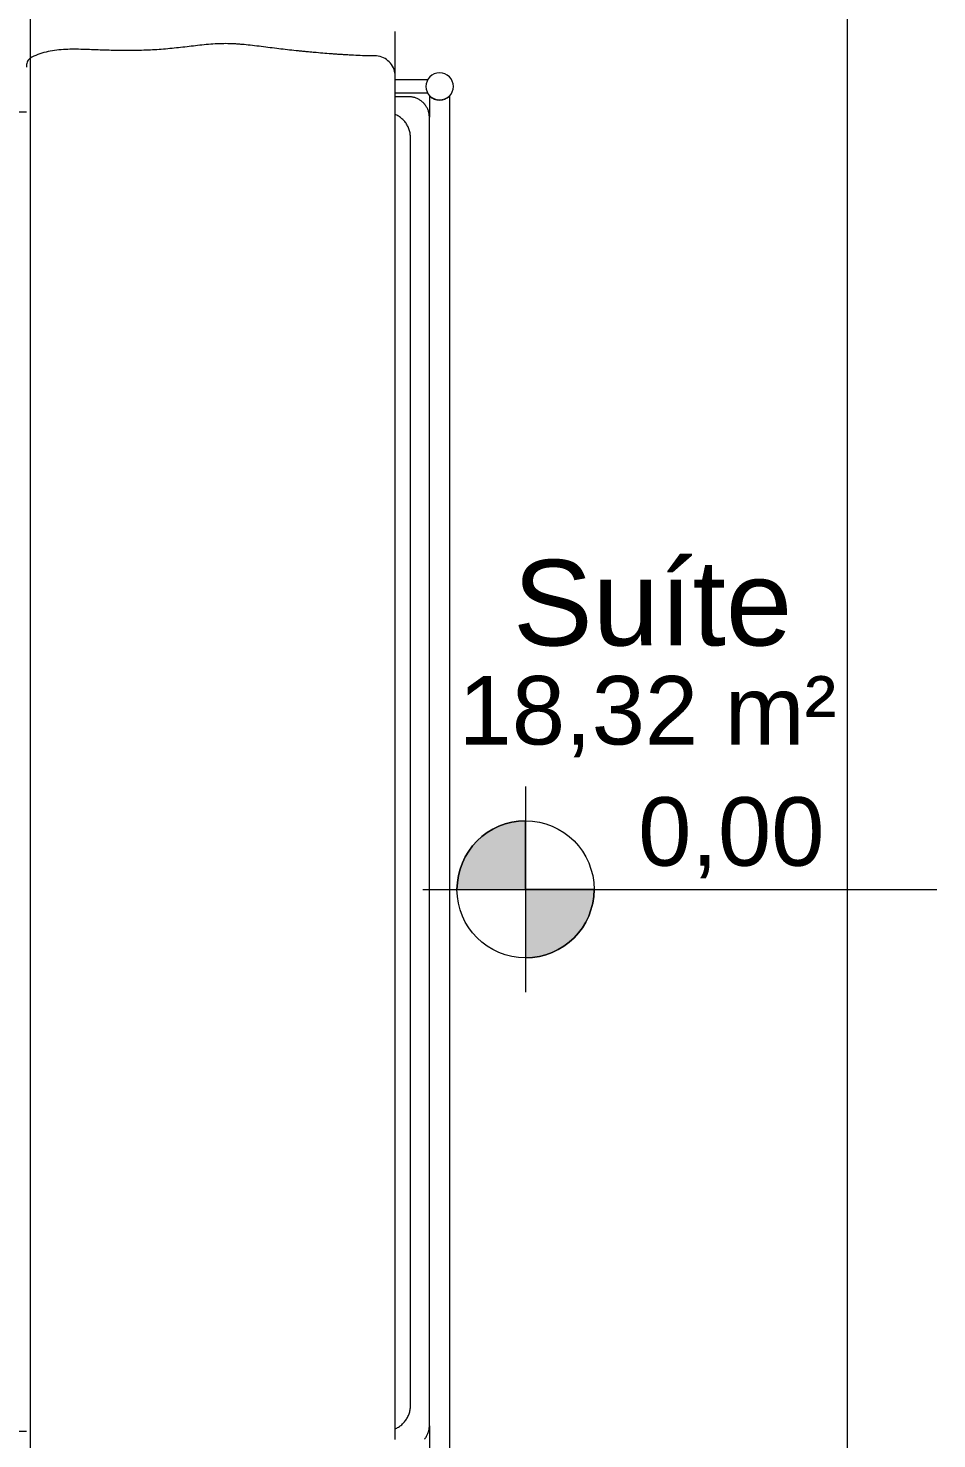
# Model space of a CAD drawing. Header units: millimetres. Extents: x -168557 to 193771, y -108373 to 197278.
# Drawn here: x 187547 to 188873, y -11283 to -9225 of the extents above; entities that cross this region are included whole.
import ezdxf

# ---------------------------------------------------------------- set-up
doc = ezdxf.new("R2010")
doc.units = ezdxf.units.MM
for name, color, linetype, lineweight in [('G-ANNO-DIMS', 111, 'Continuous', 9), ('I-FURN', 30, 'Continuous', 9), ('L-HRDS-IDEN', 13, 'Continuous', 9)]:
    doc.layers.add(name, color=color, linetype=linetype, lineweight=lineweight)
doc.styles.add('Arial_2', font='arial.ttf', dxfattribs={"height": 100})
doc.styles.add('Arial_3', font='arial.ttf', dxfattribs={"height": 125})

# ---------------------------------------------------------------- blocks, each defined once
blk = doc.blocks.new('Blks_Decor Henzel Studio_Tapete Diamond Dust - Único-V13-TERREO')
at = {"layer": 'I-FURN', "color": 254}
blk.add_line((-1500, -1250), (1500, -1250), dxfattribs=at)
blk = doc.blocks.new('Blks_Dorm Ikea_Cama Björksnäs - King-3565573-TERREO')
at = {"layer": 'I-FURN', "color": 254}
for p, q in [((985, -1005), (985, -985.2)), ((990, -1032.7), (990, -985.2)), ((1010, -985.1), (1010, -1032.7)), ((-955, -1035), (-986.8, -1035)), ((-955, -1035), (955, -1035)), ((986.8, -1035), (955, -1035)), ((-986.8, -1065), (986.8, -1065))]:
    blk.add_line(p, q, dxfattribs=at)
at = {"layer": 'I-FURN', "color": 254, "flags": 128}
for points in [[(-974.1, -1028.1), (-973.2, -1028.9), (-972.2, -1029.6), (-971.2, -1030.2), (-970.2, -1030.9), (-969.1, -1031.5), (-968.1, -1032), (-967, -1032.5), (-965.9, -1033), (-964.7, -1033.4), (-963.6, -1033.7), (-962.4, -1034.1), (-961.3, -1034.3), (-960.1, -1034.6), (-958.9, -1034.7), (-957.7, -1034.9), (-956.5, -1035), (-955.3, -1035), (-955, -1035)], [(955, -1035), (956.2, -1035), (957.4, -1034.9), (958.6, -1034.8), (959.8, -1034.6), (961, -1034.4), (962.1, -1034.1), (963.3, -1033.8), (964.4, -1033.5), (965.6, -1033.1), (966.7, -1032.6), (967.8, -1032.1), (968.9, -1031.6), (969.9, -1031), (970.9, -1030.4), (971.9, -1029.8), (972.9, -1029.1), (973.9, -1028.3), (974.8, -1027.6), (975.7, -1026.7), (976.5, -1025.9), (977.3, -1025), (978.1, -1024.1), (978.9, -1023.2), (979.6, -1022.2), (980.2, -1021.2), (980.9, -1020.2), (981.5, -1019.1), (982, -1018.1), (982.5, -1017), (983, -1015.9), (983.4, -1014.7), (983.7, -1013.6), (984.1, -1012.4), (984.3, -1011.3), (984.6, -1010.1), (984.7, -1008.9), (984.9, -1007.7), (985, -1006.5), (985, -1005.3), (985, -1005)]]:
    blk.add_lwpolyline(points, dxfattribs=at)
at = {"layer": 'I-FURN', "color": 254}
for start, end in [(0, 180), (180, 360)]:
    blk.add_arc((1000, -1050), 20, start, end, dxfattribs=at)
for points, knots in [([(980, -1050), (980, -1048.8), (980.1, -1047.2), (980.5, -1045.7), (980.6, -1045.3)], [0, 0, 0, 0, 0.1428571, 0.1942777, 0.1942777, 0.1942777, 0.1942777]), ([(980.8, -1044.3), (980.9, -1044.2), (981, -1043.9), (981.1, -1043.3), (981.4, -1042.6), (981.7, -1041.9), (982.1, -1041.2), (982.4, -1040.5), (982.7, -1039.9), (983.1, -1039.3), (983.4, -1038.8), (983.7, -1038.3), (984, -1038), (984.2, -1037.7), (984.5, -1037.3), (984.8, -1037), (985, -1036.7), (985.2, -1036.5), (985.4, -1036.4), (985.6, -1036.1), (985.8, -1035.9), (986.1, -1035.6), (986.3, -1035.4), (986.5, -1035.2), (986.7, -1035.1), (986.8, -1035), (986.8, -1035)], [0.2393715, 0.2393715, 0.2393715, 0.2393715, 0.25, 0.2857143, 0.3214286, 0.3571429, 0.3928571, 0.4285714, 0.4642857, 0.5, 0.5357143, 0.5714286, 0.5892857, 0.6071429, 0.6428571, 0.6785714, 0.6964286, 0.7142857, 0.7321429, 0.75, 0.7857143, 0.8214286, 0.8571429, 0.8928571, 0.9285714, 1, 1, 1, 1]), ([(980.6, -1054.7), (980.5, -1054.3), (980.1, -1052.8), (980, -1051.2), (980, -1050)], [0.8057223, 0.8057223, 0.8057223, 0.8057223, 0.8571429, 1, 1, 1, 1]), ([(986.8, -1065), (986.8, -1065), (986.7, -1064.9), (986.5, -1064.8), (986.3, -1064.6), (986.1, -1064.4), (985.8, -1064.1), (985.6, -1063.9), (985.4, -1063.6), (985.2, -1063.5), (985, -1063.3), (984.8, -1063), (984.5, -1062.7), (984.2, -1062.3), (984, -1062), (983.8, -1061.7), (983.6, -1061.5), (983.4, -1061.1), (983.1, -1060.7), (982.7, -1060.1), (982.4, -1059.5), (982.1, -1058.8), (981.7, -1058.1), (981.4, -1057.4), (981.1, -1056.7), (981, -1056.1), (980.9, -1055.8), (980.8, -1055.7)], [0, 0, 0, 0, 0.0714286, 0.1071429, 0.1428571, 0.1785714, 0.2142857, 0.25, 0.2678571, 0.2857143, 0.3035714, 0.3214286, 0.3571429, 0.3928571, 0.4107143, 0.4285714, 0.4464286, 0.4642857, 0.5, 0.5357143, 0.5714286, 0.6071429, 0.6428571, 0.6785714, 0.7142857, 0.75, 0.7606285, 0.7606285, 0.7606285, 0.7606285])]:
    blk.add_open_spline(points, degree=3, knots=knots, dxfattribs=at)
blk = doc.blocks.new('Blks_Dorm_Base Cama_Estofada - King-3552825-TERREO')
at = {"layer": 'I-FURN', "color": 254}
for p, q in [((-375, 1012.5), (-925, 1012.5)), ((925, 1012.5), (475, 1012.5)), ((-962.5, 975), (-962.5, 211.5)), ((962.5, 211.5), (962.5, 975)), ((-962.5, -205.2), (-962.5, -452.2)), ((962.5, -452.2), (962.5, -205.2)), ((-925, -1012.5), (925, -1012.5))]:
    blk.add_line(p, q, dxfattribs=at)
at = {"layer": 'I-FURN', "color": 254, "flags": 128}
for points in [[(-925, 1012.5), (-926.5, 1012.5), (-928, 1012.4), (-929.5, 1012.2), (-931, 1012), (-932.5, 1011.8), (-933.9, 1011.4), (-935.4, 1011), (-936.8, 1010.6), (-938.2, 1010.1), (-939.6, 1009.5), (-941, 1008.9), (-942.3, 1008.3), (-943.6, 1007.5), (-944.9, 1006.8), (-946.2, 1006), (-947.4, 1005.1), (-948.6, 1004.2), (-949.7, 1003.2), (-950.8, 1002.2), (-951.9, 1001.1), (-952.9, 1000), (-953.9, 998.9), (-954.8, 997.7), (-955.7, 996.5), (-956.6, 995.3), (-957.3, 994), (-958.1, 992.7), (-958.8, 991.3), (-959.4, 990), (-960, 988.6), (-960.5, 987.2), (-960.9, 985.8), (-961.3, 984.3), (-961.7, 982.8), (-962, 981.4), (-962.2, 979.9), (-962.3, 978.4), (-962.5, 976.9), (-962.5, 975.4), (-962.5, 975)], [(962.5, 975), (962.5, 976.5), (962.4, 978), (962.2, 979.5), (962, 981), (961.8, 982.5), (961.4, 983.9), (961, 985.4), (960.6, 986.8), (960.1, 988.2), (959.5, 989.6), (958.9, 991), (958.3, 992.3), (957.5, 993.6), (956.8, 994.9), (956, 996.2), (955.1, 997.4), (954.2, 998.6), (953.2, 999.7), (952.2, 1000.8), (951.1, 1001.9), (950, 1002.9), (948.9, 1003.9), (947.7, 1004.8), (946.5, 1005.7), (945.3, 1006.6), (944, 1007.3), (942.7, 1008.1), (941.3, 1008.8), (940, 1009.4), (938.6, 1010), (937.2, 1010.5), (935.8, 1010.9), (934.3, 1011.3), (932.8, 1011.7), (931.4, 1012), (929.9, 1012.2), (928.4, 1012.3), (926.9, 1012.5), (925.4, 1012.5), (925, 1012.5)], [(-959.5, -989.6), (-958.9, -991), (-958.3, -992.3), (-957.5, -993.6), (-956.8, -994.9), (-956, -996.2), (-955.1, -997.4), (-954.2, -998.6), (-953.2, -999.7), (-952.2, -1000.8), (-951.1, -1001.9), (-950, -1002.9), (-948.9, -1003.9), (-947.7, -1004.8), (-946.5, -1005.7), (-945.3, -1006.6), (-944, -1007.3), (-942.7, -1008.1), (-941.3, -1008.8), (-940, -1009.4), (-938.6, -1010), (-937.2, -1010.5), (-935.8, -1010.9), (-934.3, -1011.3), (-932.8, -1011.7), (-931.4, -1012), (-929.9, -1012.2), (-928.4, -1012.3), (-926.9, -1012.5), (-925.4, -1012.5), (-925, -1012.5)], [(925, -1012.5), (926.5, -1012.5), (928, -1012.4), (929.5, -1012.2), (931, -1012), (932.5, -1011.8), (933.9, -1011.4), (935.4, -1011), (936.8, -1010.6), (938.2, -1010.1), (939.6, -1009.5), (941, -1008.9), (942.3, -1008.3), (943.6, -1007.5), (944.9, -1006.8), (946.2, -1006), (947.4, -1005.1), (948.6, -1004.2), (949.7, -1003.2), (950.8, -1002.2), (951.9, -1001.1), (952.9, -1000), (953.9, -998.9), (954.8, -997.7), (955.7, -996.5), (956.6, -995.3), (957.3, -994), (958.1, -992.7), (958.8, -991.3), (959.4, -990), (959.7, -989.2)]]:
    blk.add_lwpolyline(points, dxfattribs=at)
blk = doc.blocks.new('Blks_Dorm_Colcha e Mantas - King-3554194-TERREO')
at = {"layer": 'I-FURN', "color": 254}
for p, q in [((-1015, 730), (-1080, 730)), ((970, 730), (-970, 730)), ((-1106.4, 197.2), (-1041.2, 197.2)), ((-1041.2, 197.2), (-970, 197.2)), ((-970, 197.2), (970, 197.2)), ((970, 197.2), (1041.2, 197.2))]:
    blk.add_line(p, q, dxfattribs=at)
at = {"layer": 'I-FURN', "color": 254, "flags": 128}
for points in [[(-970, 730), (-971.9, 730), (-973.9, 730), (-975.8, 730), (-977.8, 730), (-979.7, 730), (-981.6, 730), (-983.5, 730), (-985.3, 730), (-987.2, 730), (-989, 730), (-990.8, 730), (-992.5, 730), (-994.2, 730), (-995.9, 730), (-997.5, 730), (-999.1, 730), (-1000.7, 730), (-1002.1, 730), (-1003.6, 730), (-1005, 730), (-1006.3, 730), (-1007.6, 730), (-1008.8, 730), (-1009.9, 730), (-1011, 730), (-1012, 730), (-1013, 730), (-1013.9, 730), (-1014.7, 730), (-1015, 730)], [(974.7, 730), (972.7, 730), (970.8, 730), (970, 730)]]:
    blk.add_lwpolyline(points, dxfattribs=at)
at = {"layer": 'I-FURN', "color": 254}
for points, knots in [([(-1013, 729.9), (-1015.3, 730.1), (-1021.1, 729.8), (-1029.9, 726.6), (-1038.1, 719.8), (-1043.4, 710.5), (-1044.6, 703.5), (-1044.6, 700)], [-0.5208386, -0.5208386, -0.5208386, -0.5208386, -0.4444444, -0.3333333, -0.2222222, -0.1111111, 0, 0, 0, 0]), ([(-1044.6, 700), (-1044.6, 696.2), (-1044.7, 688.3), (-1045.1, 675.8), (-1045.7, 664.9), (-1046.2, 656.1), (-1046.6, 649.5), (-1047, 643), (-1047.7, 634.5), (-1048.5, 624.2), (-1049.4, 613.8), (-1050.2, 605.2), (-1050.8, 598.6), (-1051.5, 591.9), (-1052.4, 583.2), (-1053.5, 572.6), (-1055, 560.2), (-1056.5, 547.5), (-1058.2, 534.4), (-1059.7, 521.6), (-1060.9, 511.3), (-1061.6, 503.4), (-1062, 497.6), (-1062.3, 491.8), (-1062.5, 483.9), (-1062.4, 473.6), (-1061.6, 460.7), (-1060.4, 447.9), (-1059, 435.5), (-1057.5, 423.1), (-1056.1, 410.6), (-1054.4, 394), (-1053, 372.7), (-1052.3, 347.1), (-1052.5, 326.1), (-1052.8, 309.3), (-1053.2, 296.5), (-1053.7, 283.7), (-1054.2, 271.1), (-1054.4, 258.5), (-1054, 245.8), (-1052.7, 232.9), (-1049.6, 216.3), (-1045.3, 204.5), (-1041.2, 197.2)], [0, 0, 0, 0, 0.025, 0.05, 0.075, 0.0875, 0.1, 0.1125, 0.125, 0.15, 0.175, 0.1875, 0.2, 0.2125, 0.225, 0.25, 0.275, 0.3, 0.325, 0.35, 0.375, 0.3875, 0.4, 0.4125, 0.425, 0.45, 0.475, 0.5, 0.525, 0.55, 0.575, 0.6, 0.65, 0.7, 0.75, 0.775, 0.8, 0.825, 0.85, 0.875, 0.9, 0.925, 0.95, 1, 1, 1, 1])]:
    blk.add_open_spline(points, degree=3, knots=knots, dxfattribs=at)
blk.add_open_spline([(-1041.2, 197.2), (-1040.4, 196.2), (-1038.6, 194.5), (-1035.4, 192.7), (-1031.9, 191.8), (-1029.5, 191.7), (-1028.3, 191.9)], degree=3, dxfattribs=at)
blk = doc.blocks.new('Elevações de ponto - Tag de Nível em Plantas de Pisos NA-224974-TERREO')
at = {"layer": 'G-ANNO-DIMS'}
h = blk.add_hatch(color=256, dxfattribs=at)
edge = h.paths.add_edge_path()
edge.add_line((0, 0), (-2, 0))
edge.add_arc((0, 0), 2, 90, 180, ccw=False)
edge.add_line((0, 2), (0, 0))
h = blk.add_hatch(color=256, dxfattribs=at)
edge = h.paths.add_edge_path()
edge.add_line((0, 0), (2, 0))
edge.add_arc((0, 0), 2, 270, 360, ccw=False)
edge.add_line((0, -2), (0, 0))
for p, q in [((0, 3), (0, -3)), ((0, 0), (0, 2)), ((-3, 0), (12, 0)), ((-2, 0), (0, 0)), ((0, 0), (0, -2)), ((2, 0), (0, 0))]:
    blk.add_line(p, q, dxfattribs=at)
blk.add_circle((0, 0), 2, dxfattribs=at)
for start, end in [(90, 180), (270, 360)]:
    blk.add_arc((0, 0), 2, start, end, dxfattribs=at)

msp = doc.modelspace()

# ---------------------------------------------------------------- block references
at = {"layer": 'G-ANNO-DIMS', "xscale": 49.99999999999998, "yscale": 49.99999999999998, "zscale": 49.99999999999998}
msp.add_blockref('Elevações de ponto - Tag de Nível em Plantas de Pisos NA-224974-TERREO', (188272.655, -10481.571), dxfattribs=at)
at = {"layer": 'I-FURN', "color": 254}
for name, p, rotation in [('Blks_Decor Henzel Studio_Tapete Diamond Dust - Único-V13-TERREO', (187492.332, -10309.651), 89.9999999999999), ('Blks_Dorm_Colcha e Mantas - King-3554194-TERREO', (187352.561, -10309.651), 269.9999999999997), ('Blks_Dorm Ikea_Cama Björksnäs - King-3565573-TERREO', (187097.332, -10309.651), 89.9999999999999), ('Blks_Dorm_Base Cama_Estofada - King-3552825-TERREO', (187092.332, -10309.651), 89.9999999999999)]:
    msp.add_blockref(name, p, dxfattribs=dict(at, rotation=rotation))

# ---------------------------------------------------------------- texts
at = {"layer": 'G-ANNO-DIMS', "insert": (188436.967, -10347.039), "char_height": 100, "width": 325.65323, "attachment_point": 1, "line_spacing_factor": 0.941778, "style": 'Arial_2'}
msp.add_mtext('0,00', dxfattribs=at)
at = {"layer": 'L-HRDS-IDEN', "attachment_point": 1}
for s, insert, char_height, width, style in [('Suíte', (188254.223, -10000.597), 125, 489.02937, 'Arial_3'), ('18,32 m²', (188174.973, -10170.111), 100, 681.43437, 'Arial_2')]:
    msp.add_mtext(s, dxfattribs=dict(at, insert=insert, char_height=char_height, width=width, style=style))

doc.saveas('drawing.dxf')
